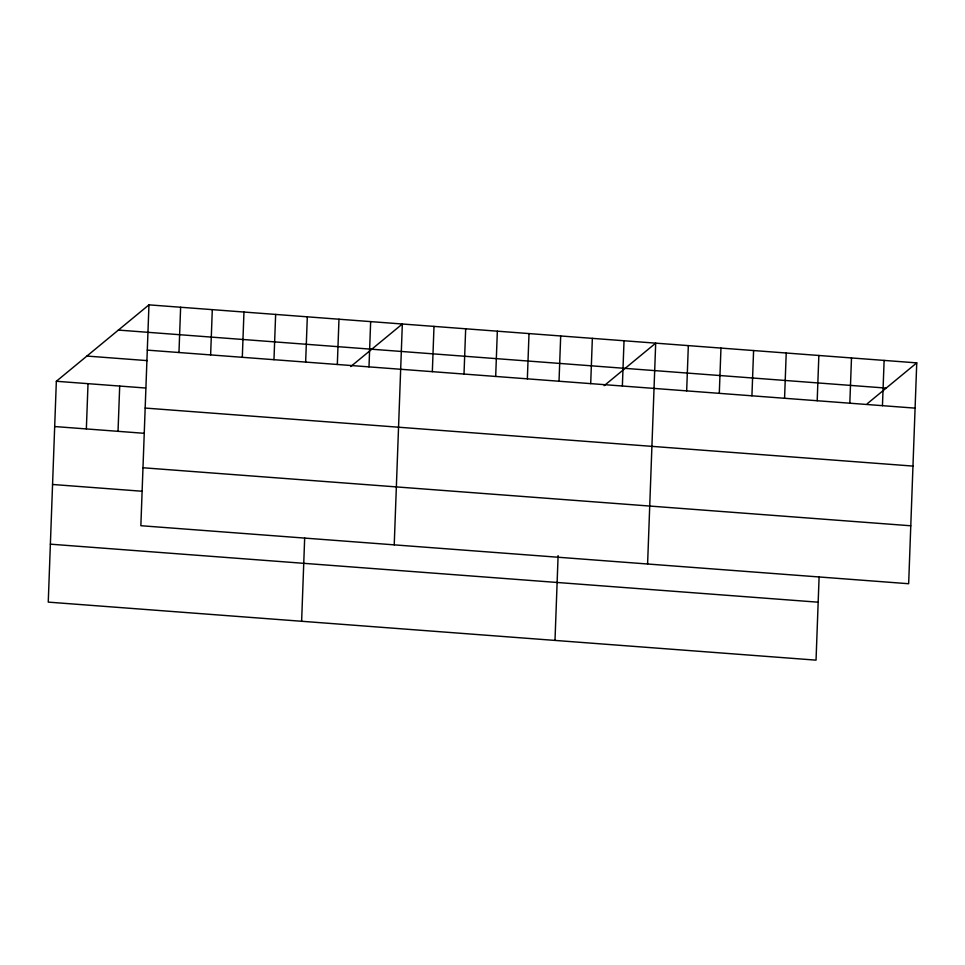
<?xml version="1.0" encoding="UTF-8"?>
<svg xmlns="http://www.w3.org/2000/svg" width="965" height="965" viewBox="0 0 965 965"><rect width="100%" height="100%" fill="white"/><g stroke="black" fill="none" stroke-linecap="round" stroke-linejoin="round"><path stroke-width="1.45" d="M148.96 304.856L140.854 525.708L908.656 583.729L916.75 362.876L148.96 304.856L56.344 381.272L48.25 602.124L816.04 660.144L819.104 576.829M86.355 428.93L88.02 383.672M118.032 431.319L119.696 386.06M178.971 352.514L180.624 307.256M210.635 354.903L212.3 309.644M242.311 357.303L243.964 312.045M273.976 359.692L275.64 314.433M305.652 362.092L307.316 316.822M301.623 621.267L304.675 537.951M337.328 364.481L338.98 319.222M368.992 366.869L370.656 321.61M394.227 544.851L402.333 324.011L350.778 366.543M432.344 371.658L433.997 326.399M464.008 374.058L465.673 328.788M495.684 376.447L497.337 331.188M527.348 378.835L529.013 333.576M559.024 381.235L560.689 335.977M554.996 640.41L558.108 555.611M590.701 383.624L592.353 338.365M622.365 386.024L624.029 340.754M647.599 563.994L655.693 343.154L604.15 385.686M686.67 390.873L688.335 345.615M719.299 393.346L720.964 348.088M751.928 395.807L753.593 350.548M784.569 398.28L786.222 353.009M817.198 400.74L818.851 355.482M849.827 403.213L851.492 357.943M882.456 405.674L884.121 360.415M867.294 403.684L916.75 362.876M118.393 330.078L886.196 388.099M147.295 350.126L915.085 408.135M86.91 356.061L147.368 360.633M56.344 381.272L145.606 388.014M145.172 408.062L912.962 466.083M54.691 426.542L143.942 433.285M142.977 467.76L910.779 525.78M52.568 484.478L141.819 491.221M50.373 544.176L818.175 602.196"/></g></svg>
